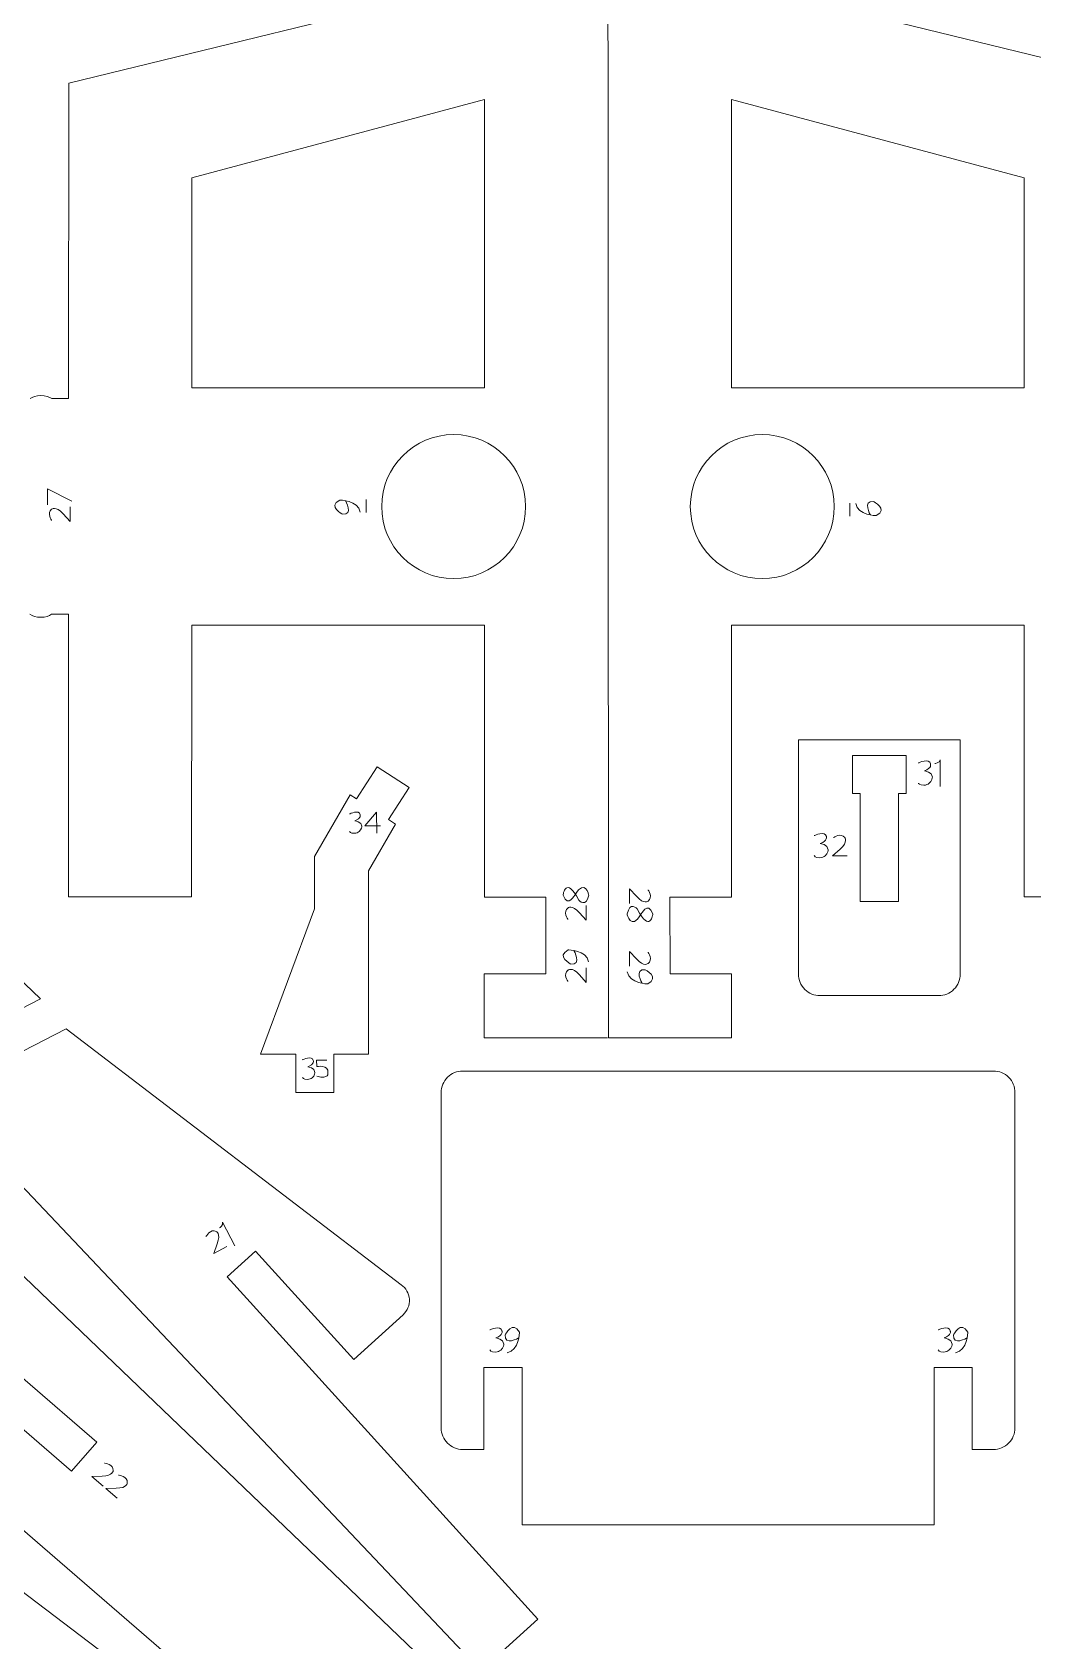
# Model space of a CAD drawing. Header units: centimetres. Extents: x -25 to 25, y -32.5 to 32.5.
# Drawn here: x -1.55 to 6.32, y -18.8 to -6.16 of the extents above; entities that cross this region are included whole.
import ezdxf

# ---------------------------------------------------------------- set-up
doc = ezdxf.new("R2010")
doc.units = ezdxf.units.CM
doc.header["$MEASUREMENT"] = 0
doc.layers.add('Capa 1', color=7, linetype='Continuous')

msp = doc.modelspace()

# ---------------------------------------------------------------- linework, layer by layer
at = {"layer": 'Capa 1', "color": 250, "lineweight": 9}
for points, knots in [([(-1.39257, -9.03557), (-1.39257, -9.03557), (-1.26007, -9.03566), (-1.26007, -9.03566), (-1.26007, -9.03566), (-1.26007, -9.03566), (-1.25924, -6.55693), (-1.25924, -6.55693), (-1.25924, -6.55693), (-1.25924, -6.55693), (2.00903, -5.75802), (2.00903, -5.75802), (2.00903, -5.75802), (2.00903, -5.75802), (2.31166, -5.75812), (2.31166, -5.75812), (2.31166, -5.75812), (2.31166, -5.75812), (2.31176, -5.45549), (2.31176, -5.45549), (2.31176, -5.45549), (2.31176, -5.45549), (2.00913, -5.45539), (2.00913, -5.45539), (2.00913, -5.45539), (2.00913, -5.45539), (2.00943, -4.57791), (2.00943, -4.57791), (2.00943, -4.57791), (2.00943, -4.57791), (2.31207, -4.57802), (2.31207, -4.57802), (2.31207, -4.57802), (2.31207, -4.57802), (2.31216, -4.27539), (2.31216, -4.27539), (2.31216, -4.27539), (2.31216, -4.27539), (2.00953, -4.27529), (2.00953, -4.27529), (2.00953, -4.27529), (2.00953, -4.27529), (-0.08512, -3.78889), (-0.08512, -3.78889), (-0.08512, -3.78889), (-0.08512, -3.78889), (-0.55949, -1.97399), (-0.55949, -1.97399), (-0.55949, -1.97399), (-0.55949, -1.97399), (-0.31918, -1.90975), (-0.31918, -1.90975), (-0.31918, -1.90975), (-0.31918, -1.90975), (-0.39733, -1.61738), (-0.39733, -1.61738), (-0.39733, -1.61738), (-0.39733, -1.61738), (-0.63772, -1.68164), (-0.63772, -1.68164), (-0.63772, -1.68164), (-0.63772, -1.68164), (-1.47854, 1.4183), (-1.47854, 1.4183), (-1.47854, 1.4183), (-1.5426, 1.6572), (-1.50886, 1.91059), (-1.38525, 2.12484), (-1.38525, 2.12484), (-1.26163, 2.33907), (-1.05803, 2.49543), (-0.81913, 2.55953), (-0.81913, 2.55953), (-0.81913, 2.55953), (1.5186, 3.18507), (1.5186, 3.18507), (1.5186, 3.18507), (1.75849, 3.25237), (2.01418, 3.22051), (2.23073, 3.09723), (2.23073, 3.09723), (2.4473, 2.97394), (2.60546, 2.76909), (2.67004, 2.52844), (2.67004, 2.52844), (2.73459, 2.28777), (2.69985, 2.03248), (2.57412, 1.81735), (2.57412, 1.81735), (2.44835, 1.60223), (2.24174, 1.44635), (2.00037, 1.38453), (2.00037, 1.38453), (2.00037, 1.38453), (-0.30223, 0.7684), (-0.30223, 0.7684), (-0.30223, 0.7684), (-0.30223, 0.7684), (0.70574, -2.99857), (0.70574, -2.99857), (0.70574, -2.99857), (0.70574, -2.99857), (2.9781, -3.60827), (2.9781, -3.60827)], [0, 0, 0, 0, 0.03703704, 0.03703704, 0.03703704, 0.03703704, 0.07407407, 0.07407407, 0.07407407, 0.07407407, 0.11111111, 0.11111111, 0.11111111, 0.11111111, 0.14814815, 0.14814815, 0.14814815, 0.14814815, 0.18518519, 0.18518519, 0.18518519, 0.18518519, 0.22222222, 0.22222222, 0.22222222, 0.22222222, 0.25925926, 0.25925926, 0.25925926, 0.25925926, 0.2962963, 0.2962963, 0.2962963, 0.2962963, 0.33333333, 0.33333333, 0.33333333, 0.33333333, 0.37037037, 0.37037037, 0.37037037, 0.37037037, 0.40740741, 0.40740741, 0.40740741, 0.40740741, 0.44444444, 0.44444444, 0.44444444, 0.44444444, 0.48148148, 0.48148148, 0.48148148, 0.48148148, 0.51851852, 0.51851852, 0.51851852, 0.51851852, 0.55555556, 0.55555556, 0.55555556, 0.55555556, 0.59259259, 0.59259259, 0.59259259, 0.59259259, 0.62962963, 0.62962963, 0.62962963, 0.62962963, 0.66666667, 0.66666667, 0.66666667, 0.66666667, 0.7037037, 0.7037037, 0.7037037, 0.7037037, 0.74074074, 0.74074074, 0.74074074, 0.74074074, 0.77777778, 0.77777778, 0.77777778, 0.77777778, 0.81481481, 0.81481481, 0.81481481, 0.81481481, 0.85185185, 0.85185185, 0.85185185, 0.85185185, 0.88888889, 0.88888889, 0.88888889, 0.88888889, 0.92592593, 0.92592593, 0.92592593, 0.92592593, 1, 1, 1, 1]), ([(7.34935, -10.73013), (7.34935, -10.73013), (7.21685, -10.73023), (7.21685, -10.73023), (7.21685, -10.73023), (7.21685, -10.73023), (7.21759, -12.95012), (7.21759, -12.95012), (7.21759, -12.95012), (7.21759, -12.95012), (6.2493, -12.95045), (6.2493, -12.95045), (6.2493, -12.95045), (6.2493, -12.95045), (6.24859, -10.81525), (6.24859, -10.81525), (6.24859, -10.81525), (6.24859, -10.81525), (3.94887, -10.81602), (3.94887, -10.81602), (3.94887, -10.81602), (3.94887, -10.81602), (3.9496, -12.95123), (3.9496, -12.95123), (3.9496, -12.95123), (3.9496, -12.95123), (3.46539, -12.9514), (3.46539, -12.9514), (3.46539, -12.9514), (3.46539, -12.9514), (3.4656, -13.55396), (3.4656, -13.55396), (3.4656, -13.55396), (3.4656, -13.55396), (3.9498, -13.5538), (3.9498, -13.5538), (3.9498, -13.5538), (3.9498, -13.5538), (3.94996, -14.05643), (3.94996, -14.05643), (3.94996, -14.05643), (3.94996, -14.05643), (2.98163, -14.05676), (2.98163, -14.05676), (2.98163, -14.05676), (2.98163, -14.05676), (2.9781, -3.60827), (2.9781, -3.60827), (2.9781, -3.60827), (2.9781, -3.60827), (5.25046, -2.99857), (5.25046, -2.99857), (5.25046, -2.99857), (5.25046, -2.99857), (6.25843, 0.7684), (6.25843, 0.7684), (6.25843, 0.7684), (6.25843, 0.7684), (3.95583, 1.38453), (3.95583, 1.38453), (3.95583, 1.38453), (3.71446, 1.44635), (3.50785, 1.60223), (3.38208, 1.81735), (3.38208, 1.81735), (3.25635, 2.03248), (3.22161, 2.28777), (3.28616, 2.52844), (3.28616, 2.52844), (3.35074, 2.76909), (3.5089, 2.97394), (3.72547, 3.09723), (3.72547, 3.09723), (3.94202, 3.22051), (4.19771, 3.25237), (4.4376, 3.18507), (4.4376, 3.18507), (4.4376, 3.18507), (6.77533, 2.55953), (6.77533, 2.55953), (6.77533, 2.55953), (7.01423, 2.49543), (7.21783, 2.33907), (7.34145, 2.12484), (7.34145, 2.12484), (7.46506, 1.91059), (7.4988, 1.6572), (7.43474, 1.4183), (7.43474, 1.4183), (7.43474, 1.4183), (6.59392, -1.68164), (6.59392, -1.68164), (6.59392, -1.68164), (6.59392, -1.68164), (6.35353, -1.61738), (6.35353, -1.61738), (6.35353, -1.61738), (6.35353, -1.61738), (6.27538, -1.90975), (6.27538, -1.90975), (6.27538, -1.90975), (6.27538, -1.90975), (6.51569, -1.97399), (6.51569, -1.97399), (6.51569, -1.97399), (6.51569, -1.97399), (6.04132, -3.78889), (6.04132, -3.78889), (6.04132, -3.78889), (6.04132, -3.78889), (3.94667, -4.27529), (3.94667, -4.27529), (3.94667, -4.27529), (3.94667, -4.27529), (3.64404, -4.27539), (3.64404, -4.27539), (3.64404, -4.27539), (3.64404, -4.27539), (3.64413, -4.57802), (3.64413, -4.57802), (3.64413, -4.57802), (3.64413, -4.57802), (3.94677, -4.57791), (3.94677, -4.57791), (3.94677, -4.57791), (3.94677, -4.57791), (3.94707, -5.45539), (3.94707, -5.45539), (3.94707, -5.45539), (3.94707, -5.45539), (3.64444, -5.45549), (3.64444, -5.45549), (3.64444, -5.45549), (3.64444, -5.45549), (3.64454, -5.75812), (3.64454, -5.75812), (3.64454, -5.75812), (3.64454, -5.75812), (3.94717, -5.75802), (3.94717, -5.75802), (3.94717, -5.75802), (3.94717, -5.75802), (7.21544, -6.55693), (7.21544, -6.55693), (7.21544, -6.55693), (7.21544, -6.55693), (7.21627, -9.03566), (7.21627, -9.03566), (7.21627, -9.03566), (7.21627, -9.03566), (7.34877, -9.03557), (7.34877, -9.03557)], [0, 0, 0, 0, 0.02564103, 0.02564103, 0.02564103, 0.02564103, 0.05128205, 0.05128205, 0.05128205, 0.05128205, 0.07692308, 0.07692308, 0.07692308, 0.07692308, 0.1025641, 0.1025641, 0.1025641, 0.1025641, 0.12820513, 0.12820513, 0.12820513, 0.12820513, 0.15384615, 0.15384615, 0.15384615, 0.15384615, 0.17948718, 0.17948718, 0.17948718, 0.17948718, 0.20512821, 0.20512821, 0.20512821, 0.20512821, 0.23076923, 0.23076923, 0.23076923, 0.23076923, 0.25641026, 0.25641026, 0.25641026, 0.25641026, 0.28205128, 0.28205128, 0.28205128, 0.28205128, 0.30769231, 0.30769231, 0.30769231, 0.30769231, 0.33333333, 0.33333333, 0.33333333, 0.33333333, 0.35897436, 0.35897436, 0.35897436, 0.35897436, 0.38461538, 0.38461538, 0.38461538, 0.38461538, 0.41025641, 0.41025641, 0.41025641, 0.41025641, 0.43589744, 0.43589744, 0.43589744, 0.43589744, 0.46153846, 0.46153846, 0.46153846, 0.46153846, 0.48717949, 0.48717949, 0.48717949, 0.48717949, 0.51282051, 0.51282051, 0.51282051, 0.51282051, 0.53846154, 0.53846154, 0.53846154, 0.53846154, 0.56410256, 0.56410256, 0.56410256, 0.56410256, 0.58974359, 0.58974359, 0.58974359, 0.58974359, 0.61538462, 0.61538462, 0.61538462, 0.61538462, 0.64102564, 0.64102564, 0.64102564, 0.64102564, 0.66666667, 0.66666667, 0.66666667, 0.66666667, 0.69230769, 0.69230769, 0.69230769, 0.69230769, 0.71794872, 0.71794872, 0.71794872, 0.71794872, 0.74358974, 0.74358974, 0.74358974, 0.74358974, 0.76923077, 0.76923077, 0.76923077, 0.76923077, 0.79487179, 0.79487179, 0.79487179, 0.79487179, 0.82051282, 0.82051282, 0.82051282, 0.82051282, 0.84615385, 0.84615385, 0.84615385, 0.84615385, 0.87179487, 0.87179487, 0.87179487, 0.87179487, 0.8974359, 0.8974359, 0.8974359, 0.8974359, 0.92307692, 0.92307692, 0.92307692, 0.92307692, 0.94871795, 0.94871795, 0.94871795, 0.94871795, 1, 1, 1, 1]), ([(2.00796, -8.95214), (2.00796, -8.95214), (-0.29175, -8.95137), (-0.29175, -8.95137), (-0.29175, -8.95137), (-0.29175, -8.95137), (-0.29119, -7.30029), (-0.29119, -7.30029), (-0.29119, -7.30029), (-0.29119, -7.30029), (2.00872, -6.68483), (2.00872, -6.68483), (2.00872, -6.68483), (2.00872, -6.68483), (2.00796, -8.95214), (2.00796, -8.95214)], [0, 0, 0, 0, 0.2, 0.2, 0.2, 0.2, 0.4, 0.4, 0.4, 0.4, 0.6, 0.6, 0.6, 0.6, 1, 1, 1, 1]), ([(3.94824, -8.95214), (3.94824, -8.95214), (6.24795, -8.95137), (6.24795, -8.95137), (6.24795, -8.95137), (6.24795, -8.95137), (6.24739, -7.30029), (6.24739, -7.30029), (6.24739, -7.30029), (6.24739, -7.30029), (3.94748, -6.68483), (3.94748, -6.68483), (3.94748, -6.68483), (3.94748, -6.68483), (3.94824, -8.95214), (3.94824, -8.95214)], [0, 0, 0, 0, 0.2, 0.2, 0.2, 0.2, 0.4, 0.4, 0.4, 0.4, 0.6, 0.6, 0.6, 0.6, 1, 1, 1, 1]), ([(-1.5627, -9.03557), (-1.54474, -9.02158), (-1.51335, -9.01231), (-1.47763, -9.01231), (-1.47763, -9.01231), (-1.44192, -9.01231), (-1.41053, -9.02158), (-1.39257, -9.03557)], [0, 0, 0, 0, 0.33333333, 0.33333333, 0.33333333, 0.33333333, 1, 1, 1, 1]), ([(1.76557, -9.31838), (2.07796, -9.31838), (2.33115, -9.57161), (2.33115, -9.88397), (2.33115, -9.88397), (2.33119, -10.19634), (2.07796, -10.44957), (1.76557, -10.44957), (1.76557, -10.44957), (1.45318, -10.44958), (1.19998, -10.19634), (1.19998, -9.88398), (1.19998, -9.88398), (1.19997, -9.57161), (1.45318, -9.31838), (1.76557, -9.31838)], [0, 0, 0, 0, 0.2, 0.2, 0.2, 0.2, 0.4, 0.4, 0.4, 0.4, 0.6, 0.6, 0.6, 0.6, 1, 1, 1, 1]), ([(4.19063, -9.31838), (3.87824, -9.31838), (3.62505, -9.57161), (3.62505, -9.88397), (3.62505, -9.88397), (3.62501, -10.19634), (3.87824, -10.44957), (4.19063, -10.44957), (4.19063, -10.44957), (4.50302, -10.44958), (4.75622, -10.19634), (4.75622, -9.88398), (4.75622, -9.88398), (4.75623, -9.57161), (4.50302, -9.31838), (4.19063, -9.31838)], [0, 0, 0, 0, 0.2, 0.2, 0.2, 0.2, 0.4, 0.4, 0.4, 0.4, 0.6, 0.6, 0.6, 0.6, 1, 1, 1, 1]), ([(-1.56328, -10.73013), (-1.54532, -10.74412), (-1.51393, -10.75339), (-1.47821, -10.75339), (-1.47821, -10.75339), (-1.4425, -10.75339), (-1.41111, -10.74412), (-1.39315, -10.73013)], [0, 0, 0, 0, 0.33333333, 0.33333333, 0.33333333, 0.33333333, 1, 1, 1, 1]), ([(-1.39315, -10.73013), (-1.39315, -10.73013), (-1.26065, -10.73023), (-1.26065, -10.73023), (-1.26065, -10.73023), (-1.26065, -10.73023), (-1.26139, -12.95012), (-1.26139, -12.95012), (-1.26139, -12.95012), (-1.26139, -12.95012), (-0.2931, -12.95045), (-0.2931, -12.95045), (-0.2931, -12.95045), (-0.2931, -12.95045), (-0.29239, -10.81525), (-0.29239, -10.81525), (-0.29239, -10.81525), (-0.29239, -10.81525), (2.00733, -10.81602), (2.00733, -10.81602), (2.00733, -10.81602), (2.00733, -10.81602), (2.0066, -12.95123), (2.0066, -12.95123), (2.0066, -12.95123), (2.0066, -12.95123), (2.49081, -12.9514), (2.49081, -12.9514), (2.49081, -12.9514), (2.49081, -12.9514), (2.4906, -13.55396), (2.4906, -13.55396), (2.4906, -13.55396), (2.4906, -13.55396), (2.0064, -13.5538), (2.0064, -13.5538), (2.0064, -13.5538), (2.0064, -13.5538), (2.00624, -14.05643), (2.00624, -14.05643), (2.00624, -14.05643), (2.00624, -14.05643), (2.97457, -14.05676), (2.97457, -14.05676)], [0, 0, 0, 0, 0.08333333, 0.08333333, 0.08333333, 0.08333333, 0.16666667, 0.16666667, 0.16666667, 0.16666667, 0.25, 0.25, 0.25, 0.25, 0.33333333, 0.33333333, 0.33333333, 0.33333333, 0.41666667, 0.41666667, 0.41666667, 0.41666667, 0.5, 0.5, 0.5, 0.5, 0.58333333, 0.58333333, 0.58333333, 0.58333333, 0.66666667, 0.66666667, 0.66666667, 0.66666667, 0.75, 0.75, 0.75, 0.75, 0.83333333, 0.83333333, 0.83333333, 0.83333333, 1, 1, 1, 1]), ([(4.47471, -11.71518), (4.47471, -11.71518), (4.47471, -13.55688), (4.47471, -13.55688), (4.47471, -13.55688), (4.47471, -13.60185), (4.49258, -13.64495), (4.52444, -13.67673), (4.52444, -13.67673), (4.55622, -13.70853), (4.59919, -13.72639), (4.64416, -13.72633), (4.64416, -13.72633), (4.64416, -13.72633), (5.57636, -13.72633), (5.57636, -13.72633), (5.57636, -13.72633), (5.62133, -13.72633), (5.6645, -13.70839), (5.69629, -13.6766), (5.69629, -13.6766), (5.72801, -13.64474), (5.74588, -13.60185), (5.74588, -13.55688), (5.74588, -13.55688), (5.74588, -13.55688), (5.74588, -11.71518), (5.74588, -11.71518), (5.74588, -11.71518), (5.74588, -11.71518), (4.47471, -11.71518), (4.47471, -11.71518)], [0, 0, 0, 0, 0.11111111, 0.11111111, 0.11111111, 0.11111111, 0.22222222, 0.22222222, 0.22222222, 0.22222222, 0.33333333, 0.33333333, 0.33333333, 0.33333333, 0.44444444, 0.44444444, 0.44444444, 0.44444444, 0.55555556, 0.55555556, 0.55555556, 0.55555556, 0.66666667, 0.66666667, 0.66666667, 0.66666667, 0.77777778, 0.77777778, 0.77777778, 0.77777778, 1, 1, 1, 1]), ([(4.96025, -12.13888), (4.96025, -12.13888), (4.89841, -12.13888), (4.89841, -12.13888), (4.89841, -12.13888), (4.89841, -12.13888), (4.89841, -11.83892), (4.89841, -11.83892), (4.89841, -11.83892), (4.89841, -11.83892), (5.32218, -11.83892), (5.32218, -11.83892), (5.32218, -11.83892), (5.32218, -11.83892), (5.32218, -12.13888), (5.32218, -12.13888), (5.32218, -12.13888), (5.32218, -12.13888), (5.26027, -12.13888), (5.26027, -12.13888), (5.26027, -12.13888), (5.26027, -12.13888), (5.26027, -12.98635), (5.26027, -12.98635), (5.26027, -12.98635), (5.26027, -12.98635), (4.96025, -12.98635), (4.96025, -12.98635), (4.96025, -12.98635), (4.96025, -12.98635), (4.96025, -12.13888), (4.96025, -12.13888)], [0, 0, 0, 0, 0.11111111, 0.11111111, 0.11111111, 0.11111111, 0.22222222, 0.22222222, 0.22222222, 0.22222222, 0.33333333, 0.33333333, 0.33333333, 0.33333333, 0.44444444, 0.44444444, 0.44444444, 0.44444444, 0.55555556, 0.55555556, 0.55555556, 0.55555556, 0.66666667, 0.66666667, 0.66666667, 0.66666667, 0.77777778, 0.77777778, 0.77777778, 0.77777778, 1, 1, 1, 1]), ([(1.30802, -12.37969), (1.30802, -12.37969), (1.25361, -12.34207), (1.25361, -12.34207), (1.25361, -12.34207), (1.25361, -12.34207), (1.4159, -12.08977), (1.4159, -12.08977), (1.4159, -12.08977), (1.4159, -12.08977), (1.16353, -11.92748), (1.16353, -11.92748), (1.16353, -11.92748), (1.16353, -11.92748), (1.0013, -12.17985), (1.0013, -12.17985), (1.0013, -12.17985), (1.0013, -12.17985), (0.95265, -12.14773), (0.95265, -12.14773), (0.95265, -12.14773), (0.95265, -12.14773), (0.67244, -12.63306), (0.67244, -12.63306), (0.67244, -12.63306), (0.67244, -12.63306), (0.67244, -13.04324), (0.67244, -13.04324), (0.67244, -13.04324), (0.67244, -13.04324), (0.24867, -14.18725), (0.24867, -14.18725), (0.24867, -14.18725), (0.24867, -14.18725), (0.52473, -14.18725), (0.52473, -14.18725), (0.52473, -14.18725), (0.52473, -14.18725), (0.52473, -14.48728), (0.52473, -14.48728), (0.52473, -14.48728), (0.52473, -14.48728), (0.82469, -14.48728), (0.82469, -14.48728), (0.82469, -14.48728), (0.82469, -14.48728), (0.82469, -14.18725), (0.82469, -14.18725), (0.82469, -14.18725), (0.82469, -14.18725), (1.09614, -14.18725), (1.09614, -14.18725), (1.09614, -14.18725), (1.09614, -14.18725), (1.09614, -12.74663), (1.09614, -12.74663), (1.09614, -12.74663), (1.09614, -12.74663), (1.30802, -12.37969), (1.30802, -12.37969)], [0, 0, 0, 0, 0.0625, 0.0625, 0.0625, 0.0625, 0.125, 0.125, 0.125, 0.125, 0.1875, 0.1875, 0.1875, 0.1875, 0.25, 0.25, 0.25, 0.25, 0.3125, 0.3125, 0.3125, 0.3125, 0.375, 0.375, 0.375, 0.375, 0.4375, 0.4375, 0.4375, 0.4375, 0.5, 0.5, 0.5, 0.5, 0.5625, 0.5625, 0.5625, 0.5625, 0.625, 0.625, 0.625, 0.625, 0.6875, 0.6875, 0.6875, 0.6875, 0.75, 0.75, 0.75, 0.75, 0.8125, 0.8125, 0.8125, 0.8125, 0.875, 0.875, 0.875, 0.875, 1, 1, 1, 1]), ([(-3.3292, -15.04239), (-3.3292, -15.04239), (-1.27881, -13.98638), (-1.27881, -13.98638), (-1.27881, -13.98638), (-1.27881, -13.98638), (1.3534, -15.99724), (1.3534, -15.99724), (1.3534, -15.99724), (1.39106, -16.0236), (1.41469, -16.06562), (1.41761, -16.11147), (1.41761, -16.11147), (1.42057, -16.15731), (1.40225, -16.20222), (1.36827, -16.23311), (1.36827, -16.23311), (1.36827, -16.23311), (0.98198, -16.58399), (0.98198, -16.58399), (0.98198, -16.58399), (0.98198, -16.58399), (0.20904, -15.73308), (0.20904, -15.73308), (0.20904, -15.73308), (0.20904, -15.73308), (-0.01494, -15.9365), (-0.01494, -15.9365), (-0.01494, -15.9365), (-0.01494, -15.9365), (2.42652, -18.62437), (2.42652, -18.62437), (2.42652, -18.62437), (2.42652, -18.62437), (1.97855, -19.03126), (1.97855, -19.03126), (1.97855, -19.03126), (1.97855, -19.03126), (-1.87023, -14.96733), (-1.87023, -14.96733), (-1.87023, -14.96733), (-1.87023, -14.96733), (-7.24819, -17.73714), (-7.24819, -17.73714), (-7.24819, -17.73714), (-7.24819, -17.73714), (-7.81326, -16.63999), (-7.81326, -16.63999), (-7.81326, -16.63999), (-7.81326, -16.63999), (-7.54541, -16.50204), (-7.54541, -16.50204), (-7.54541, -16.50204), (-7.54541, -16.50204), (-7.2701, -17.03659), (-7.2701, -17.03659), (-7.2701, -17.03659), (-7.2701, -17.03659), (-7.0022, -16.89862), (-7.0022, -16.89862), (-7.0022, -16.89862), (-7.0022, -16.89862), (-7.27752, -16.36406), (-7.27752, -16.36406), (-7.27752, -16.36406), (-7.27752, -16.36406), (-2.07196, -13.33673), (-2.07196, -13.33673), (-2.07196, -13.33673), (-2.02255, -13.30762), (-1.9608, -13.30904), (-1.9127, -13.34034), (-1.9127, -13.34034), (-1.9127, -13.34034), (-1.48051, -13.75142), (-1.48051, -13.75142), (-1.48051, -13.75142), (-1.48051, -13.75142), (-3.46713, -14.77458), (-3.46713, -14.77458), (-3.46713, -14.77458), (-3.46713, -14.77458), (-3.3292, -15.04239), (-3.3292, -15.04239)], [0, 0, 0, 0, 0.04545455, 0.04545455, 0.04545455, 0.04545455, 0.09090909, 0.09090909, 0.09090909, 0.09090909, 0.13636364, 0.13636364, 0.13636364, 0.13636364, 0.18181818, 0.18181818, 0.18181818, 0.18181818, 0.22727273, 0.22727273, 0.22727273, 0.22727273, 0.27272727, 0.27272727, 0.27272727, 0.27272727, 0.31818182, 0.31818182, 0.31818182, 0.31818182, 0.36363636, 0.36363636, 0.36363636, 0.36363636, 0.40909091, 0.40909091, 0.40909091, 0.40909091, 0.45454545, 0.45454545, 0.45454545, 0.45454545, 0.5, 0.5, 0.5, 0.5, 0.54545455, 0.54545455, 0.54545455, 0.54545455, 0.59090909, 0.59090909, 0.59090909, 0.59090909, 0.63636364, 0.63636364, 0.63636364, 0.63636364, 0.68181818, 0.68181818, 0.68181818, 0.68181818, 0.72727273, 0.72727273, 0.72727273, 0.72727273, 0.77272727, 0.77272727, 0.77272727, 0.77272727, 0.81818182, 0.81818182, 0.81818182, 0.81818182, 0.86363636, 0.86363636, 0.86363636, 0.86363636, 0.90909091, 0.90909091, 0.90909091, 0.90909091, 1, 1, 1, 1]), ([(2.30307, -17.88487), (2.30307, -17.88487), (2.30307, -16.64877), (2.30307, -16.64877), (2.30307, -16.64877), (2.30307, -16.64877), (2.00305, -16.64877), (2.00305, -16.64877), (2.00305, -16.64877), (2.00305, -16.64877), (2.00305, -17.29165), (2.00305, -17.29165), (2.00305, -17.29165), (2.00305, -17.29165), (1.83701, -17.29165), (1.83701, -17.29165), (1.83701, -17.29165), (1.7921, -17.29172), (1.749, -17.27392), (1.71721, -17.24213), (1.71721, -17.24213), (1.68542, -17.2104), (1.66755, -17.1671), (1.66749, -17.1222), (1.66749, -17.1222), (1.66749, -17.1222), (1.66749, -14.48778), (1.66749, -14.48778), (1.66749, -14.48778), (1.66749, -14.44287), (1.68529, -14.39977), (1.71701, -14.36798), (1.71701, -14.36798), (1.7488, -14.33619), (1.7921, -14.31832), (1.83701, -14.31832), (1.83701, -14.31832), (1.83701, -14.31832), (6.00648, -14.31832), (6.00648, -14.31832), (6.00648, -14.31832), (6.05138, -14.31826), (6.09448, -14.33606), (6.12627, -14.36785), (6.12627, -14.36785), (6.15806, -14.39957), (6.17593, -14.44287), (6.17593, -14.48778), (6.17593, -14.48778), (6.17593, -14.48778), (6.17593, -17.1222), (6.17593, -17.1222), (6.17593, -17.1222), (6.17593, -17.1671), (6.15813, -17.2102), (6.12641, -17.24199), (6.12641, -17.24199), (6.09468, -17.27378), (6.05138, -17.29165), (6.00648, -17.29165), (6.00648, -17.29165), (6.00648, -17.29165), (5.84037, -17.29165), (5.84037, -17.29165), (5.84037, -17.29165), (5.84037, -17.29165), (5.84037, -16.64877), (5.84037, -16.64877), (5.84037, -16.64877), (5.84037, -16.64877), (5.54035, -16.64877), (5.54035, -16.64877), (5.54035, -16.64877), (5.54035, -16.64877), (5.54035, -17.88487), (5.54035, -17.88487), (5.54035, -17.88487), (5.54035, -17.88487), (2.30307, -17.88487), (2.30307, -17.88487)], [0, 0, 0, 0, 0.04761905, 0.04761905, 0.04761905, 0.04761905, 0.0952381, 0.0952381, 0.0952381, 0.0952381, 0.14285714, 0.14285714, 0.14285714, 0.14285714, 0.19047619, 0.19047619, 0.19047619, 0.19047619, 0.23809524, 0.23809524, 0.23809524, 0.23809524, 0.28571429, 0.28571429, 0.28571429, 0.28571429, 0.33333333, 0.33333333, 0.33333333, 0.33333333, 0.38095238, 0.38095238, 0.38095238, 0.38095238, 0.42857143, 0.42857143, 0.42857143, 0.42857143, 0.47619048, 0.47619048, 0.47619048, 0.47619048, 0.52380952, 0.52380952, 0.52380952, 0.52380952, 0.57142857, 0.57142857, 0.57142857, 0.57142857, 0.61904762, 0.61904762, 0.61904762, 0.61904762, 0.66666667, 0.66666667, 0.66666667, 0.66666667, 0.71428571, 0.71428571, 0.71428571, 0.71428571, 0.76190476, 0.76190476, 0.76190476, 0.76190476, 0.80952381, 0.80952381, 0.80952381, 0.80952381, 0.85714286, 0.85714286, 0.85714286, 0.85714286, 0.9047619, 0.9047619, 0.9047619, 0.9047619, 1, 1, 1, 1]), ([(-1.23595, -17.4628), (-1.23595, -17.4628), (-2.98087, -15.95464), (-2.98087, -15.95464), (-2.98087, -15.95464), (-2.98087, -15.95464), (-6.01181, -17.29084), (-6.01181, -17.29084), (-6.01181, -17.29084), (-6.05461, -17.30761), (-6.08745, -17.34291), (-6.10106, -17.38679), (-6.10106, -17.38679), (-6.11471, -17.43065), (-6.10746, -17.47861), (-6.08169, -17.51662), (-6.08169, -17.51662), (-6.08169, -17.51662), (-5.78864, -17.94842), (-5.78864, -17.94842), (-5.78864, -17.94842), (-5.78864, -17.94842), (-4.83742, -17.30292), (-4.83742, -17.30292), (-4.83742, -17.30292), (-4.83742, -17.30292), (-4.6675, -17.55326), (-4.6675, -17.55326), (-4.6675, -17.55326), (-4.6675, -17.55326), (-7.67209, -19.59234), (-7.67209, -19.59234), (-7.67209, -19.59234), (-7.67209, -19.59234), (-7.33225, -20.09308), (-7.33225, -20.09308), (-7.33225, -20.09308), (-7.33225, -20.09308), (-2.63645, -17.04708), (-2.63645, -17.04708), (-2.63645, -17.04708), (-2.63645, -17.04708), (1.94029, -21.00281), (1.94029, -21.00281), (1.94029, -21.00281), (1.94029, -21.00281), (2.74729, -20.06912), (2.74729, -20.06912), (2.74729, -20.06912), (2.74729, -20.06912), (2.51935, -19.8721), (2.51935, -19.8721), (2.51935, -19.8721), (2.51935, -19.8721), (2.12616, -20.32701), (2.12616, -20.32701), (2.12616, -20.32701), (2.12616, -20.32701), (1.89818, -20.12997), (1.89818, -20.12997), (1.89818, -20.12997), (1.89818, -20.12997), (2.29137, -19.67505), (2.29137, -19.67505), (2.29137, -19.67505), (2.29137, -19.67505), (-2.05729, -15.50951), (-2.05729, -15.50951), (-2.05729, -15.50951), (-2.09848, -15.46961), (-2.15884, -15.45648), (-2.21295, -15.4756), (-2.21295, -15.4756), (-2.21295, -15.4756), (-2.72961, -15.77364), (-2.72961, -15.77364), (-2.72961, -15.77364), (-2.72961, -15.77364), (-1.03896, -17.23489), (-1.03896, -17.23489), (-1.03896, -17.23489), (-1.03896, -17.23489), (-1.23595, -17.4628), (-1.23595, -17.4628)], [0, 0, 0, 0, 0.04545455, 0.04545455, 0.04545455, 0.04545455, 0.09090909, 0.09090909, 0.09090909, 0.09090909, 0.13636364, 0.13636364, 0.13636364, 0.13636364, 0.18181818, 0.18181818, 0.18181818, 0.18181818, 0.22727273, 0.22727273, 0.22727273, 0.22727273, 0.27272727, 0.27272727, 0.27272727, 0.27272727, 0.31818182, 0.31818182, 0.31818182, 0.31818182, 0.36363636, 0.36363636, 0.36363636, 0.36363636, 0.40909091, 0.40909091, 0.40909091, 0.40909091, 0.45454545, 0.45454545, 0.45454545, 0.45454545, 0.5, 0.5, 0.5, 0.5, 0.54545455, 0.54545455, 0.54545455, 0.54545455, 0.59090909, 0.59090909, 0.59090909, 0.59090909, 0.63636364, 0.63636364, 0.63636364, 0.63636364, 0.68181818, 0.68181818, 0.68181818, 0.68181818, 0.72727273, 0.72727273, 0.72727273, 0.72727273, 0.77272727, 0.77272727, 0.77272727, 0.77272727, 0.81818182, 0.81818182, 0.81818182, 0.81818182, 0.86363636, 0.86363636, 0.86363636, 0.86363636, 0.90909091, 0.90909091, 0.90909091, 0.90909091, 1, 1, 1, 1]), ([(-3.95944, -19.25311), (-3.95944, -19.25311), (-1.91229, -18.19082), (-1.91229, -18.19082), (-1.91229, -18.19082), (-1.91229, -18.19082), (0.72606, -20.19361), (0.72606, -20.19361), (0.72606, -20.19361), (0.7638, -20.21985), (0.78755, -20.2618), (0.79062, -20.30765), (0.79062, -20.30765), (0.79372, -20.35348), (0.77554, -20.39845), (0.74165, -20.42944), (0.74165, -20.42944), (0.74165, -20.42944), (0.35644, -20.78149), (0.35644, -20.78149), (0.35644, -20.78149), (0.35644, -20.78149), (-0.41911, -19.93296), (-0.41911, -19.93296), (-0.41911, -19.93296), (-0.41911, -19.93296), (-0.64246, -20.13706), (-0.64246, -20.13706), (-0.64246, -20.13706), (-0.64246, -20.13706), (1.80722, -22.81745), (1.80722, -22.81745), (1.80722, -22.81745), (1.80722, -22.81745), (1.3605, -23.22571), (1.3605, -23.22571), (1.3605, -23.22571), (1.3605, -23.22571), (-2.50071, -19.17358), (-2.50071, -19.17358), (-2.50071, -19.17358), (-2.50071, -19.17358), (-7.87017, -21.95984), (-7.87017, -21.95984), (-7.87017, -21.95984), (-7.87017, -21.95984), (-8.43859, -20.86443), (-8.43859, -20.86443), (-8.43859, -20.86443), (-8.43859, -20.86443), (-8.17116, -20.72566), (-8.17116, -20.72566), (-8.17116, -20.72566), (-8.17116, -20.72566), (-7.89422, -21.25937), (-7.89422, -21.25937), (-7.89422, -21.25937), (-7.89422, -21.25937), (-7.62675, -21.12057), (-7.62675, -21.12057), (-7.62675, -21.12057), (-7.62675, -21.12057), (-7.90369, -20.58686), (-7.90369, -20.58686), (-7.90369, -20.58686), (-7.90369, -20.58686), (-2.70744, -17.5436), (-2.70744, -17.5436), (-2.70744, -17.5436), (-2.65811, -17.51435), (-2.59636, -17.51558), (-2.54816, -17.54673), (-2.54816, -17.54673), (-2.54816, -17.54673), (-2.11472, -17.95648), (-2.11472, -17.95648), (-2.11472, -17.95648), (-2.11472, -17.95648), (-4.09819, -18.98572), (-4.09819, -18.98572), (-4.09819, -18.98572), (-4.09819, -18.98572), (-3.95944, -19.25311), (-3.95944, -19.25311)], [0, 0, 0, 0, 0.04545455, 0.04545455, 0.04545455, 0.04545455, 0.09090909, 0.09090909, 0.09090909, 0.09090909, 0.13636364, 0.13636364, 0.13636364, 0.13636364, 0.18181818, 0.18181818, 0.18181818, 0.18181818, 0.22727273, 0.22727273, 0.22727273, 0.22727273, 0.27272727, 0.27272727, 0.27272727, 0.27272727, 0.31818182, 0.31818182, 0.31818182, 0.31818182, 0.36363636, 0.36363636, 0.36363636, 0.36363636, 0.40909091, 0.40909091, 0.40909091, 0.40909091, 0.45454545, 0.45454545, 0.45454545, 0.45454545, 0.5, 0.5, 0.5, 0.5, 0.54545455, 0.54545455, 0.54545455, 0.54545455, 0.59090909, 0.59090909, 0.59090909, 0.59090909, 0.63636364, 0.63636364, 0.63636364, 0.63636364, 0.68181818, 0.68181818, 0.68181818, 0.68181818, 0.72727273, 0.72727273, 0.72727273, 0.72727273, 0.77272727, 0.77272727, 0.77272727, 0.77272727, 0.81818182, 0.81818182, 0.81818182, 0.81818182, 0.86363636, 0.86363636, 0.86363636, 0.86363636, 0.90909091, 0.90909091, 0.90909091, 0.90909091, 1, 1, 1, 1])]:
    msp.add_open_spline(points, degree=3, knots=knots, dxfattribs=at)
at = {"layer": 'Capa 1', "color": 22, "lineweight": 5}
for points, knots in [([(-1.42454, -9.8693), (-1.42454, -9.8693), (-1.42454, -9.74404), (-1.42454, -9.74404), (-1.42454, -9.74404), (-1.42454, -9.74404), (-1.23496, -9.84126), (-1.23496, -9.84126)], [0, 0, 0, 0, 0.33333333, 0.33333333, 0.33333333, 0.33333333, 1, 1, 1, 1]), ([(0.91584, -9.83753), (0.91584, -9.83753), (0.98063, -9.9522), (0.89217, -9.94398), (0.89217, -9.94398), (0.89217, -9.94398), (0.77254, -9.8843), (0.87025, -9.83265), (0.87025, -9.83265), (0.87025, -9.83265), (1.01538, -9.83312), (1.03163, -9.92772)], [0, 0, 0, 0, 0.25, 0.25, 0.25, 0.25, 0.5, 0.5, 0.5, 0.5, 1, 1, 1, 1]), ([(5.04036, -9.94993), (5.04036, -9.94993), (4.97557, -9.83526), (5.06403, -9.84348), (5.06403, -9.84348), (5.06403, -9.84348), (5.18366, -9.90316), (5.08595, -9.95481), (5.08595, -9.95481), (5.08595, -9.95481), (4.94082, -9.95434), (4.92457, -9.85974)], [0, 0, 0, 0, 0.25, 0.25, 0.25, 0.25, 0.5, 0.5, 0.5, 0.5, 1, 1, 1, 1]), ([(-1.39299, -9.99403), (-1.39299, -9.99403), (-1.4338, -9.9322), (-1.39299, -9.90504), (-1.39299, -9.90504), (-1.39299, -9.90504), (-1.36209, -9.87412), (-1.30275, -9.94211)], [0, 0, 0, 0, 0.33333333, 0.33333333, 0.33333333, 0.33333333, 1, 1, 1, 1]), ([(-1.30275, -9.94211), (-1.30275, -9.94211), (-1.24837, -10.00019), (-1.24837, -10.00019), (-1.24837, -10.00019), (-1.24837, -10.00019), (-1.24837, -9.88487), (-1.24837, -9.88487)], [0, 0, 0, 0, 0.33333333, 0.33333333, 0.33333333, 0.33333333, 1, 1, 1, 1]), ([(5.41716, -12.05564), (5.41716, -12.05564), (5.42439, -12.07412), (5.46044, -12.07292), (5.46044, -12.07292), (5.47915, -12.0723), (5.49255, -12.06561), (5.50227, -12.05796), (5.50227, -12.05796), (5.52597, -12.03926), (5.52719, -12.01022), (5.52719, -12.01022), (5.52719, -12.01022), (5.52597, -11.96851), (5.46475, -11.96047), (5.46475, -11.96047), (5.46475, -11.96047), (5.52471, -11.93818), (5.51234, -11.90605), (5.51234, -11.90605), (5.51234, -11.90605), (5.5037, -11.85662), (5.41716, -11.89861), (5.41716, -11.89861)], [0, 0, 0, 0, 0.14285714, 0.14285714, 0.14285714, 0.14285714, 0.28571429, 0.28571429, 0.28571429, 0.28571429, 0.42857143, 0.42857143, 0.42857143, 0.42857143, 0.57142857, 0.57142857, 0.57142857, 0.57142857, 0.71428571, 0.71428571, 0.71428571, 0.71428571, 1, 1, 1, 1]), ([(0.94799, -12.43549), (0.94799, -12.43549), (0.95432, -12.45167), (0.98587, -12.45062), (0.98587, -12.45062), (1.00224, -12.45007), (1.01397, -12.44422), (1.02248, -12.43752), (1.02248, -12.43752), (1.04322, -12.42116), (1.04429, -12.39574), (1.04429, -12.39574), (1.04429, -12.39574), (1.04322, -12.35924), (0.98964, -12.3522), (0.98964, -12.3522), (0.98964, -12.3522), (1.04212, -12.33269), (1.03129, -12.30457), (1.03129, -12.30457), (1.03129, -12.30457), (1.02373, -12.26131), (0.94799, -12.29806), (0.94799, -12.29806)], [0, 0, 0, 0, 0.14285714, 0.14285714, 0.14285714, 0.14285714, 0.28571429, 0.28571429, 0.28571429, 0.28571429, 0.42857143, 0.42857143, 0.42857143, 0.42857143, 0.57142857, 0.57142857, 0.57142857, 0.57142857, 0.71428571, 0.71428571, 0.71428571, 0.71428571, 1, 1, 1, 1]), ([(1.19072, -12.39304), (1.19072, -12.39304), (1.06849, -12.39304), (1.06849, -12.39304), (1.06849, -12.39304), (1.06849, -12.39304), (1.16043, -12.28485), (1.16043, -12.28485), (1.16043, -12.28485), (1.16043, -12.28485), (1.16149, -12.44931), (1.16149, -12.44931)], [0, 0, 0, 0, 0.25, 0.25, 0.25, 0.25, 0.5, 0.5, 0.5, 0.5, 1, 1, 1, 1]), ([(4.599, -12.62566), (4.599, -12.62566), (4.60623, -12.64414), (4.64228, -12.64294), (4.64228, -12.64294), (4.66099, -12.64232), (4.67439, -12.63563), (4.68411, -12.62798), (4.68411, -12.62798), (4.70781, -12.60928), (4.70903, -12.58024), (4.70903, -12.58024), (4.70903, -12.58024), (4.70781, -12.53853), (4.64659, -12.53049), (4.64659, -12.53049), (4.64659, -12.53049), (4.70655, -12.5082), (4.69418, -12.47607), (4.69418, -12.47607), (4.69418, -12.47607), (4.68554, -12.42664), (4.599, -12.46863), (4.599, -12.46863)], [0, 0, 0, 0, 0.14285714, 0.14285714, 0.14285714, 0.14285714, 0.28571429, 0.28571429, 0.28571429, 0.28571429, 0.42857143, 0.42857143, 0.42857143, 0.42857143, 0.57142857, 0.57142857, 0.57142857, 0.57142857, 0.71428571, 0.71428571, 0.71428571, 0.71428571, 1, 1, 1, 1]), ([(4.7493, -12.48426), (4.7493, -12.48426), (4.81113, -12.44345), (4.83829, -12.48426), (4.83829, -12.48426), (4.83829, -12.48426), (4.86921, -12.51516), (4.80122, -12.5745)], [0, 0, 0, 0, 0.33333333, 0.33333333, 0.33333333, 0.33333333, 1, 1, 1, 1]), ([(4.80122, -12.5745), (4.80122, -12.5745), (4.74314, -12.62888), (4.74314, -12.62888), (4.74314, -12.62888), (4.74314, -12.62888), (4.85846, -12.62888), (4.85846, -12.62888)], [0, 0, 0, 0, 0.33333333, 0.33333333, 0.33333333, 0.33333333, 1, 1, 1, 1]), ([(2.71918, -12.93189), (2.71918, -12.93189), (2.66547, -13.0437), (2.625, -12.93663), (2.625, -12.93663), (2.625, -12.93663), (2.64618, -12.77993), (2.74885, -12.97594), (2.74885, -12.97594), (2.74885, -12.97594), (2.80422, -13.0396), (2.82786, -12.93629), (2.82786, -12.93629), (2.82786, -12.93629), (2.79656, -12.80288), (2.71918, -12.93189)], [0, 0, 0, 0, 0.2, 0.2, 0.2, 0.2, 0.4, 0.4, 0.4, 0.4, 0.6, 0.6, 0.6, 0.6, 1, 1, 1, 1]), ([(3.20277, -12.94569), (3.20277, -12.94569), (3.14839, -12.88761), (3.14839, -12.88761), (3.14839, -12.88761), (3.14839, -12.88761), (3.14839, -13.00293), (3.14839, -13.00293)], [0, 0, 0, 0, 0.33333333, 0.33333333, 0.33333333, 0.33333333, 1, 1, 1, 1]), ([(2.66319, -13.12725), (2.66319, -13.12725), (2.62238, -13.06542), (2.66319, -13.03826), (2.66319, -13.03826), (2.66319, -13.03826), (2.69409, -13.00734), (2.75343, -13.07533)], [0, 0, 0, 0, 0.33333333, 0.33333333, 0.33333333, 0.33333333, 1, 1, 1, 1]), ([(3.23702, -13.08913), (3.23702, -13.08913), (3.29073, -12.97732), (3.3312, -13.08439), (3.3312, -13.08439), (3.3312, -13.08439), (3.31002, -13.24109), (3.20735, -13.04508), (3.20735, -13.04508), (3.20735, -13.04508), (3.15198, -12.98142), (3.12834, -13.08473), (3.12834, -13.08473), (3.12834, -13.08473), (3.15964, -13.21814), (3.23702, -13.08913)], [0, 0, 0, 0, 0.2, 0.2, 0.2, 0.2, 0.4, 0.4, 0.4, 0.4, 0.6, 0.6, 0.6, 0.6, 1, 1, 1, 1]), ([(3.29301, -12.89377), (3.29301, -12.89377), (3.33382, -12.9556), (3.29301, -12.98276), (3.29301, -12.98276), (3.29301, -12.98276), (3.26211, -13.01368), (3.20277, -12.94569)], [0, 0, 0, 0, 0.33333333, 0.33333333, 0.33333333, 0.33333333, 1, 1, 1, 1]), ([(2.75343, -13.07533), (2.75343, -13.07533), (2.80781, -13.13341), (2.80781, -13.13341), (2.80781, -13.13341), (2.80781, -13.13341), (2.80781, -13.01809), (2.80781, -13.01809)], [0, 0, 0, 0, 0.33333333, 0.33333333, 0.33333333, 0.33333333, 1, 1, 1, 1]), ([(2.71053, -13.37135), (2.71053, -13.37135), (2.77532, -13.48602), (2.68686, -13.4778), (2.68686, -13.4778), (2.68686, -13.4778), (2.56723, -13.41812), (2.66494, -13.36647), (2.66494, -13.36647), (2.66494, -13.36647), (2.81007, -13.36694), (2.82632, -13.46154)], [0, 0, 0, 0, 0.25, 0.25, 0.25, 0.25, 0.5, 0.5, 0.5, 0.5, 1, 1, 1, 1]), ([(3.20277, -13.43649), (3.20277, -13.43649), (3.14839, -13.37841), (3.14839, -13.37841), (3.14839, -13.37841), (3.14839, -13.37841), (3.14839, -13.49373), (3.14839, -13.49373)], [0, 0, 0, 0, 0.33333333, 0.33333333, 0.33333333, 0.33333333, 1, 1, 1, 1]), ([(3.29301, -13.38457), (3.29301, -13.38457), (3.33382, -13.4464), (3.29301, -13.47356), (3.29301, -13.47356), (3.29301, -13.47356), (3.26211, -13.50448), (3.20277, -13.43649)], [0, 0, 0, 0, 0.33333333, 0.33333333, 0.33333333, 0.33333333, 1, 1, 1, 1]), ([(2.66319, -13.61563), (2.66319, -13.61563), (2.62238, -13.5538), (2.66319, -13.52664), (2.66319, -13.52664), (2.66319, -13.52664), (2.69409, -13.49572), (2.75343, -13.56371)], [0, 0, 0, 0, 0.33333333, 0.33333333, 0.33333333, 0.33333333, 1, 1, 1, 1]), ([(2.75343, -13.56371), (2.75343, -13.56371), (2.80781, -13.62179), (2.80781, -13.62179), (2.80781, -13.62179), (2.80781, -13.62179), (2.80781, -13.50647), (2.80781, -13.50647)], [0, 0, 0, 0, 0.33333333, 0.33333333, 0.33333333, 0.33333333, 1, 1, 1, 1]), ([(3.24567, -13.62885), (3.24567, -13.62885), (3.18088, -13.51418), (3.26934, -13.5224), (3.26934, -13.5224), (3.26934, -13.5224), (3.38897, -13.58208), (3.29126, -13.63373), (3.29126, -13.63373), (3.29126, -13.63373), (3.14613, -13.63326), (3.12988, -13.53866)], [0, 0, 0, 0, 0.25, 0.25, 0.25, 0.25, 0.5, 0.5, 0.5, 0.5, 1, 1, 1, 1]), ([(0.57819, -14.36973), (0.57819, -14.36973), (0.58461, -14.38615), (0.61664, -14.38509), (0.61664, -14.38509), (0.63327, -14.38454), (0.64517, -14.37859), (0.65381, -14.37179), (0.65381, -14.37179), (0.67487, -14.35518), (0.67595, -14.32938), (0.67595, -14.32938), (0.67595, -14.32938), (0.67487, -14.29232), (0.62047, -14.28518), (0.62047, -14.28518), (0.62047, -14.28518), (0.67375, -14.26537), (0.66276, -14.23682), (0.66276, -14.23682), (0.66276, -14.23682), (0.65508, -14.19291), (0.57819, -14.23021), (0.57819, -14.23021)], [0, 0, 0, 0, 0.14285714, 0.14285714, 0.14285714, 0.14285714, 0.28571429, 0.28571429, 0.28571429, 0.28571429, 0.42857143, 0.42857143, 0.42857143, 0.42857143, 0.57142857, 0.57142857, 0.57142857, 0.57142857, 0.71428571, 0.71428571, 0.71428571, 0.71428571, 1, 1, 1, 1]), ([(0.76836, -14.23435), (0.76836, -14.23435), (0.68709, -14.23387), (0.68709, -14.23387), (0.68709, -14.23387), (0.68709, -14.23387), (0.69002, -14.28396), (0.69002, -14.28396)], [0, 0, 0, 0, 0.33333333, 0.33333333, 0.33333333, 0.33333333, 1, 1, 1, 1]), ([(0.69002, -14.28396), (0.69002, -14.28396), (0.78339, -14.26258), (0.7779, -14.33475), (0.7779, -14.33475), (0.7779, -14.33475), (0.78777, -14.38423), (0.69002, -14.36006)], [0, 0, 0, 0, 0.33333333, 0.33333333, 0.33333333, 0.33333333, 1, 1, 1, 1]), ([(-0.18036, -15.61976), (-0.18036, -15.61976), (-0.14408, -15.55517), (-0.10125, -15.57902), (-0.10125, -15.57902), (-0.10125, -15.57902), (-0.05961, -15.59233), (-0.09289, -15.67621)], [0, 0, 0, 0, 0.33333333, 0.33333333, 0.33333333, 0.33333333, 1, 1, 1, 1]), ([(-0.09289, -15.67621), (-0.09289, -15.67621), (-0.11962, -15.75115), (-0.11962, -15.75115), (-0.11962, -15.75115), (-0.11962, -15.75115), (-0.0171, -15.69835), (-0.0171, -15.69835)], [0, 0, 0, 0, 0.33333333, 0.33333333, 0.33333333, 0.33333333, 1, 1, 1, 1]), ([(2.27738, -16.41573), (2.27738, -16.41573), (2.16271, -16.48052), (2.17093, -16.39206), (2.17093, -16.39206), (2.17093, -16.39206), (2.23061, -16.27243), (2.28226, -16.37014), (2.28226, -16.37014), (2.28226, -16.37014), (2.28179, -16.51527), (2.18719, -16.53152)], [0, 0, 0, 0, 0.25, 0.25, 0.25, 0.25, 0.5, 0.5, 0.5, 0.5, 1, 1, 1, 1]), ([(5.79965, -16.41573), (5.79965, -16.41573), (5.68498, -16.48052), (5.6932, -16.39206), (5.6932, -16.39206), (5.6932, -16.39206), (5.75288, -16.27243), (5.80453, -16.37014), (5.80453, -16.37014), (5.80453, -16.37014), (5.80406, -16.51527), (5.70946, -16.53152)], [0, 0, 0, 0, 0.25, 0.25, 0.25, 0.25, 0.5, 0.5, 0.5, 0.5, 1, 1, 1, 1]), ([(2.0499, -16.50979), (2.0499, -16.50979), (2.05713, -16.52827), (2.09318, -16.52707), (2.09318, -16.52707), (2.11189, -16.52645), (2.12529, -16.51976), (2.13501, -16.51211), (2.13501, -16.51211), (2.15871, -16.49341), (2.15993, -16.46437), (2.15993, -16.46437), (2.15993, -16.46437), (2.15871, -16.42266), (2.09749, -16.41462), (2.09749, -16.41462), (2.09749, -16.41462), (2.15745, -16.39233), (2.14508, -16.3602), (2.14508, -16.3602), (2.14508, -16.3602), (2.13644, -16.31077), (2.0499, -16.35276), (2.0499, -16.35276)], [0, 0, 0, 0, 0.14285714, 0.14285714, 0.14285714, 0.14285714, 0.28571429, 0.28571429, 0.28571429, 0.28571429, 0.42857143, 0.42857143, 0.42857143, 0.42857143, 0.57142857, 0.57142857, 0.57142857, 0.57142857, 0.71428571, 0.71428571, 0.71428571, 0.71428571, 1, 1, 1, 1]), ([(5.57217, -16.50979), (5.57217, -16.50979), (5.5794, -16.52827), (5.61545, -16.52707), (5.61545, -16.52707), (5.63416, -16.52645), (5.64756, -16.51976), (5.65728, -16.51211), (5.65728, -16.51211), (5.68098, -16.49341), (5.6822, -16.46437), (5.6822, -16.46437), (5.6822, -16.46437), (5.68098, -16.42266), (5.61976, -16.41462), (5.61976, -16.41462), (5.61976, -16.41462), (5.67972, -16.39233), (5.66735, -16.3602), (5.66735, -16.3602), (5.66735, -16.3602), (5.65871, -16.31077), (5.57217, -16.35276), (5.57217, -16.35276)], [0, 0, 0, 0, 0.14285714, 0.14285714, 0.14285714, 0.14285714, 0.28571429, 0.28571429, 0.28571429, 0.28571429, 0.42857143, 0.42857143, 0.42857143, 0.42857143, 0.57142857, 0.57142857, 0.57142857, 0.57142857, 0.71428571, 0.71428571, 0.71428571, 0.71428571, 1, 1, 1, 1]), ([(-0.97734, -17.39877), (-0.97734, -17.39877), (-0.90388, -17.40833), (-0.91001, -17.45696), (-0.91001, -17.45696), (-0.91001, -17.45696), (-0.90683, -17.50056), (-0.99707, -17.50099)], [0, 0, 0, 0, 0.33333333, 0.33333333, 0.33333333, 0.33333333, 1, 1, 1, 1]), ([(-0.99707, -17.50099), (-0.99707, -17.50099), (-1.07657, -17.50416), (-1.07657, -17.50416), (-1.07657, -17.50416), (-1.07657, -17.50416), (-0.98932, -17.57957), (-0.98932, -17.57957)], [0, 0, 0, 0, 0.33333333, 0.33333333, 0.33333333, 0.33333333, 1, 1, 1, 1]), ([(-0.86701, -17.49413), (-0.86701, -17.49413), (-0.79355, -17.50369), (-0.79968, -17.55232), (-0.79968, -17.55232), (-0.79968, -17.55232), (-0.7965, -17.59592), (-0.88674, -17.59635)], [0, 0, 0, 0, 0.33333333, 0.33333333, 0.33333333, 0.33333333, 1, 1, 1, 1]), ([(-0.88674, -17.59635), (-0.88674, -17.59635), (-0.96624, -17.59952), (-0.96624, -17.59952), (-0.96624, -17.59952), (-0.96624, -17.59952), (-0.87899, -17.67493), (-0.87899, -17.67493)], [0, 0, 0, 0, 0.33333333, 0.33333333, 0.33333333, 0.33333333, 1, 1, 1, 1])]:
    msp.add_open_spline(points, degree=3, knots=knots, dxfattribs=at)
for points in [[(1.07874, -9.93008), (1.07874, -9.93008), (1.07874, -9.82866), (1.07874, -9.82866)], [(4.87746, -9.85738), (4.87746, -9.85738), (4.87746, -9.9588), (4.87746, -9.9588)], [(5.54541, -11.90214), (5.54541, -11.90214), (5.58582, -11.90049), (5.58746, -11.87272)], [(5.58746, -11.87272), (5.58746, -11.87272), (5.58746, -12.08223), (5.58746, -12.08223)], [(-0.07444, -15.5516), (-0.07444, -15.5516), (-0.03927, -15.53163), (-0.05053, -15.50619)], [(-0.05053, -15.50619), (-0.05053, -15.50619), (0.0454, -15.69245), (0.0454, -15.69245)]]:
    msp.add_open_spline(points, degree=3, dxfattribs=at)

doc.saveas('drawing.dxf')
